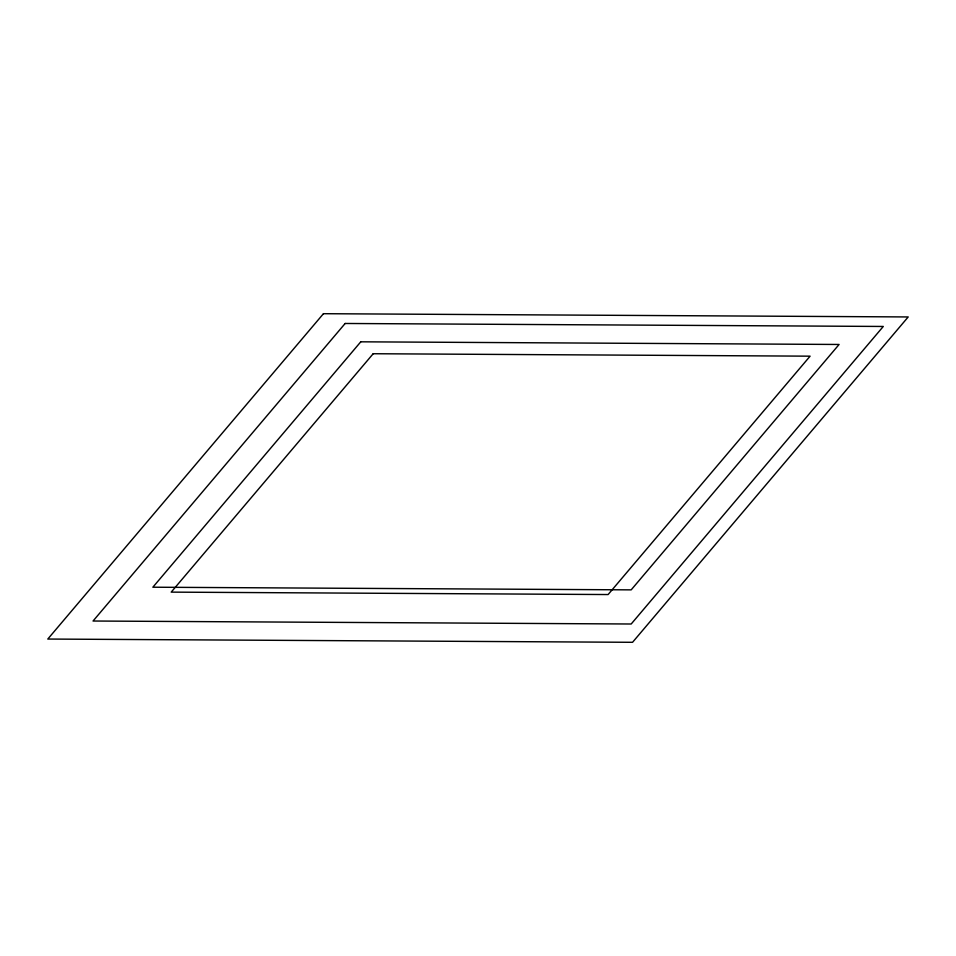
<?xml version="1.0" encoding="UTF-8"?>
<svg xmlns="http://www.w3.org/2000/svg" width="956" height="956" viewBox="0 0 956 956"><rect width="100%" height="100%" fill="white"/><g stroke="black" fill="none" stroke-linecap="round" stroke-linejoin="round"><path stroke-width="1.43" d="M323.451 313.699L47.8 639.05L632.549 642.301L908.2 316.95L323.451 313.699M345.152 323.475L93.055 621.018L631.187 624.005L883.284 326.462L345.152 323.475M360.77 341.818L152.864 587.211L631.175 589.864L839.093 344.471L360.77 341.818M373.187 353.732L171.208 592.123L608.112 594.548L810.091 356.17L373.187 353.732"/></g></svg>
